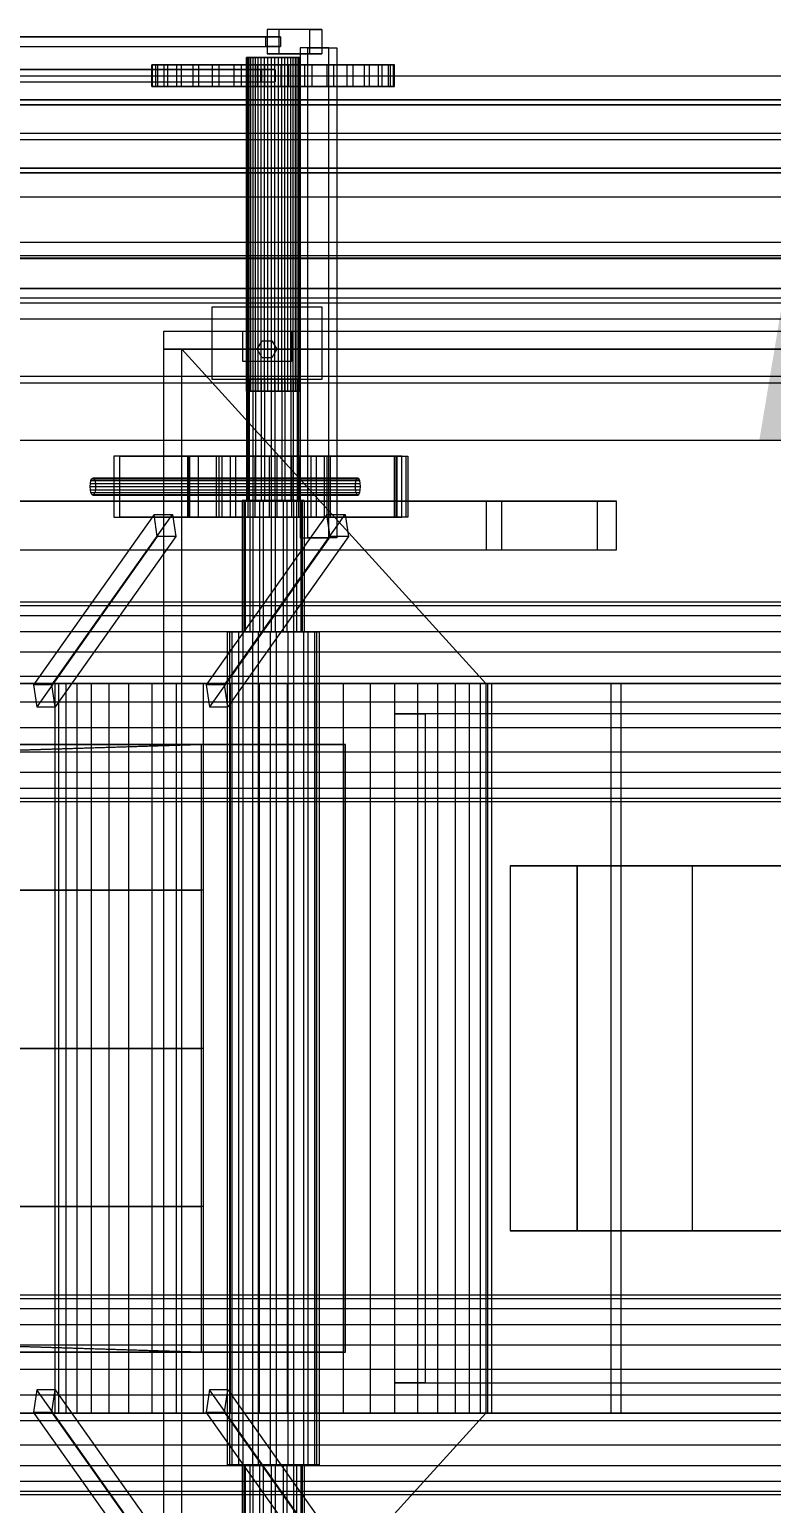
# Model space of a CAD drawing. Header units: millimetres. Extents: x -191664 to 191490, y -197311 to 10263.
# Drawn here: x 10744 to 11355, y -18374 to -17162 of the extents above; entities that cross this region are included whole.
import ezdxf

# ---------------------------------------------------------------- set-up
doc = ezdxf.new("R2010")
doc.units = ezdxf.units.MM
for name, color, linetype, lineweight in [('COTAS_INSTALACION_P', 30, 'Continuous', 0), ('COTAS_O', 1, 'Continuous', 0), ('superior_adapter-mix', 7, 'Continuous', 0), ('superior_C01', 7, 'Continuous', 0), ('superior_C01-mix', 7, 'Continuous', 0), ('superior_mezcladora', 7, 'Continuous', 0)]:
    doc.layers.add(name, color=color, linetype=linetype, lineweight=lineweight)
doc.dimstyles.new('PLANTA_100', dxfattribs={"dimtxt": 250, "dimasz": 150, "dimexe": 150, "dimexo": 80, "dimgap": 100, "dimtad": 1, "dimtih": 1, "dimtoh": 1, "dimdec": 1, "dimdsep": 46, "dimcen": 0.09, "dimclrd": 1, "dimclre": 1, "dimclrt": 1, "dimadec": 0, "dimazin": 0, "dimtfac": 1, "dimtdec": 4, "dimtofl": 0, "dimtmove": 0, "dimatfit": 3, "dimfxl": 1, "dimtolj": 1, "dimtzin": 0, "dimarcsym": 0})

# ---------------------------------------------------------------- blocks, each defined once
blk = doc.blocks.new('*D5')
at = {"layer": 'COTAS_INSTALACION_P', "color": 1, "lineweight": -2, "transparency": 16777216}
for p, q in [((-1000, -18080), (-1000, -25850)), ((60117.1, -18080), (60117.1, -25850)), ((-850, -25700), (59967.1, -25700))]:
    blk.add_line(p, q, dxfattribs=at)
at = {"layer": 'COTAS_INSTALACION_P', "color": 1, "transparency": 16777216}
for points in [[(-850, -25675), (-850, -25725), (-1000, -25700)], [(59967.1, -25675), (59967.1, -25725), (60117.1, -25700)]]:
    blk.add_solid(points, dxfattribs=at)
at = {"layer": 'Defpoints', "color": 0, "transparency": 16777216}
for p in [(-1000, -18000), (60117.1, -18000), (60117.1, -25700)]:
    blk.add_point(p, dxfattribs=at)
blk = doc.blocks.new('*D34')
at = {"layer": 'COTAS_O', "color": 1, "lineweight": -2, "transparency": 16777216}
for p, q in [((10649.5, -17350), (11519.5, -17350)), ((11369.5, -18500), (11369.5, -17500)), ((10649.5, -18650), (11519.5, -18650))]:
    blk.add_line(p, q, dxfattribs=at)
at = {"layer": 'COTAS_O', "color": 1, "transparency": 16777216}
for points in [[(11344.5, -17500), (11394.5, -17500), (11369.5, -17350)], [(11344.5, -18500), (11394.5, -18500), (11369.5, -18650)]]:
    blk.add_solid(points, dxfattribs=at)
at = {"layer": 'Defpoints', "color": 0, "transparency": 16777216}
for p in [(10569.5, -17350), (11369.5, -17350), (10569.5, -18650)]:
    blk.add_point(p, dxfattribs=at)

msp = doc.modelspace()

# ---------------------------------------------------------------- linework, layer by layer
at = {"layer": 'superior_adapter-mix', "color": 253, "true_color": 0x98adb8}
for p, q in [((11494.53, -17850), (11194.53, -17850)), ((11194.53, -17850), (11194.53, -18150)), ((11194.53, -18150), (11494.53, -18150))]:
    msp.add_line(p, q, dxfattribs=at)
at = {"layer": 'superior_C01', "color": 139, "true_color": 0x354b57}
for p, q in [((10949.43, -17162), (10939.63, -17162)), ((10939.63, -17162), (10939.63, -17182)), ((10974.81, -17162), (10939.63, -17162)), ((10949.43, -17182), (10949.43, -17162)), ((10984.61, -17162), (10949.43, -17162)), ((10974.81, -17182), (10974.81, -17162)), ((10974.81, -17162), (10984.61, -17162)), ((10984.61, -17162), (10984.61, -17182)), ((10990.43, -17177), (10966.74, -17177)), ((10966.74, -17177), (10966.74, -17580)), ((10973.15, -17177), (10966.74, -17177)), ((10973.15, -17580), (10973.15, -17177)), ((10973.15, -17177), (10996.83, -17177)), ((10990.43, -17580), (10990.43, -17177)), ((10990.43, -17177), (10996.83, -17177)), ((10996.83, -17177), (10996.83, -17580)), ((10939.63, -17182), (10949.43, -17182)), ((10974.81, -17182), (10939.63, -17182)), ((10949.43, -17182), (10984.61, -17182)), ((10984.61, -17182), (10974.81, -17182)), ((11044.52, -17513), (10873.99, -17513)), ((10873.99, -17513), (10873.99, -17563)), ((10875.92, -17513), (10873.99, -17513)), ((10875.92, -17563), (10875.92, -17513)), ((10875.92, -17513), (11046.44, -17513)), ((11044.52, -17563), (11044.52, -17513)), ((11044.52, -17513), (11046.44, -17513)), ((11046.44, -17513), (11046.44, -17563)), ((11119.86, -17550), (10613.02, -17550)), ((10625.83, -17550), (11132.66, -17550)), ((11211.11, -17550), (10704.27, -17550)), ((10720.28, -17550), (11227.11, -17550)), ((11119.86, -17550), (11119.86, -17590)), ((11132.66, -17550), (11119.86, -17550)), ((11132.66, -17590), (11132.66, -17550)), ((11211.11, -17550), (11211.11, -17590)), ((11227.11, -17550), (11211.11, -17550)), ((11227.11, -17590), (11227.11, -17550)), ((10846.66, -17560.89), (10747.41, -17700.89)), ((10762.56, -17700.89), (10861.82, -17560.89)), ((10849.29, -17579.11), (10846.66, -17560.89)), ((10846.66, -17560.89), (10861.82, -17560.89)), ((10861.82, -17560.89), (10864.45, -17579.11)), ((10873.99, -17563), (11044.52, -17563)), ((10873.99, -17563), (10875.92, -17563)), ((11046.44, -17563), (10875.92, -17563)), ((10988.76, -17560.89), (10889.51, -17700.89)), ((10904.67, -17700.89), (11003.92, -17560.89)), ((10991.4, -17579.11), (10988.76, -17560.89)), ((10988.76, -17560.89), (11003.92, -17560.89)), ((11003.92, -17560.89), (11006.56, -17579.11)), ((11046.44, -17563), (11044.52, -17563)), ((10849.29, -17579.11), (10750.04, -17719.11)), ((10864.45, -17579.11), (10765.2, -17719.11)), ((10864.45, -17579.11), (10849.29, -17579.11)), ((10991.4, -17579.11), (10892.14, -17719.11)), ((11006.56, -17579.11), (10907.3, -17719.11)), ((11006.56, -17579.11), (10991.4, -17579.11)), ((10613.02, -17590), (11119.86, -17590)), ((10625.83, -17590), (11132.66, -17590)), ((10704.27, -17590), (11211.11, -17590)), ((10720.28, -17590), (11227.11, -17590)), ((10966.74, -17580), (10990.43, -17580)), ((10966.74, -17580), (10973.15, -17580)), ((10996.83, -17580), (10973.15, -17580)), ((10996.83, -17580), (10990.43, -17580)), ((11119.86, -17590), (11132.66, -17590)), ((11211.11, -17590), (11227.11, -17590)), ((10762.56, -17700.89), (10747.41, -17700.89)), ((10747.41, -17700.89), (10750.04, -17719.11)), ((10765.2, -17719.11), (10762.56, -17700.89)), ((10904.67, -17700.89), (10889.51, -17700.89)), ((10889.51, -17700.89), (10892.14, -17719.11)), ((10907.3, -17719.11), (10904.67, -17700.89)), ((10750.04, -17719.11), (10765.2, -17719.11)), ((10892.14, -17719.11), (10907.3, -17719.11)), ((10750.04, -18280.89), (10747.41, -18299.11)), ((10765.2, -18280.89), (10750.04, -18280.89)), ((10849.29, -18420.89), (10750.04, -18280.89)), ((10762.56, -18299.11), (10765.2, -18280.89)), ((10765.2, -18280.89), (10864.45, -18420.89)), ((10892.14, -18280.89), (10889.51, -18299.11)), ((10907.3, -18280.89), (10892.14, -18280.89)), ((10991.4, -18420.89), (10892.14, -18280.89)), ((10904.67, -18299.11), (10907.3, -18280.89)), ((10907.3, -18280.89), (11006.56, -18420.89)), ((10747.41, -18299.11), (10762.56, -18299.11)), ((10846.66, -18439.11), (10747.41, -18299.11)), ((10861.82, -18439.11), (10762.56, -18299.11)), ((10889.51, -18299.11), (10904.67, -18299.11)), ((10988.76, -18439.11), (10889.51, -18299.11)), ((11003.92, -18439.11), (10904.67, -18299.11))]:
    msp.add_line(p, q, dxfattribs=at)
at = {"layer": 'superior_C01', "color": 33, "true_color": 0xb6a256}
for p, q in [((9937.4, -17168), (10938.51, -17168)), ((9937.4, -17176), (10938.51, -17176)), ((10950.55, -17168), (9949.44, -17168)), ((9949.44, -17176), (10950.55, -17176)), ((10938.51, -17176), (10938.51, -17168)), ((10938.51, -17168), (10950.55, -17168)), ((10950.55, -17176), (10938.51, -17176)), ((10950.55, -17168), (10950.55, -17176))]:
    msp.add_line(p, q, dxfattribs=at)
at = {"layer": 'superior_C01', "color": 9, "true_color": 0xbac6cb}
for p, q in [((10847.97, -17191), (10844.75, -17191)), ((10844.75, -17191), (10845.37, -17191)), ((10844.75, -17209), (10844.75, -17191)), ((10845.37, -17191), (10849.79, -17191)), ((10845.37, -17209), (10845.37, -17191)), ((10854.9, -17191), (10847.97, -17191)), ((10847.97, -17209), (10847.97, -17191)), ((10849.79, -17191), (10857.86, -17191)), ((10849.79, -17209), (10849.79, -17191)), ((10865.27, -17191), (10854.9, -17191)), ((10854.9, -17209), (10854.9, -17191)), ((10857.86, -17191), (10869.26, -17191)), ((10857.86, -17209), (10857.86, -17191)), ((10878.69, -17191), (10865.27, -17191)), ((10865.27, -17209), (10865.27, -17191)), ((10869.26, -17191), (10883.55, -17191)), ((10869.26, -17209), (10869.26, -17191)), ((10894.64, -17191), (10878.69, -17191)), ((10878.69, -17209), (10878.69, -17191)), ((10883.55, -17191), (10900.18, -17191)), ((10883.55, -17209), (10883.55, -17191)), ((10912.51, -17191), (10894.64, -17191)), ((10894.64, -17209), (10894.64, -17191)), ((10900.18, -17191), (10918.52, -17191)), ((10900.18, -17209), (10900.18, -17191)), ((10931.61, -17191), (10912.51, -17191)), ((10912.51, -17209), (10912.51, -17191)), ((10918.52, -17191), (10937.85, -17191)), ((10918.52, -17209), (10918.52, -17191)), ((10922.96, -17185), (10922.57, -17185)), ((10922.57, -17185), (10923.69, -17185)), ((10922.57, -17459.5), (10922.57, -17185)), ((10924.81, -17185), (10922.96, -17185)), ((10922.96, -17459.5), (10922.96, -17185)), ((10923.69, -17185), (10926.22, -17185)), ((10923.69, -17459.5), (10923.69, -17185)), ((10928.01, -17185), (10924.81, -17185)), ((10924.81, -17459.5), (10924.81, -17185)), ((10926.22, -17185), (10930, -17185)), ((10926.22, -17459.5), (10926.22, -17185)), ((10932.33, -17185), (10928.01, -17185)), ((10928.01, -17459.5), (10928.01, -17185)), ((10930, -17185), (10934.77, -17185)), ((10930, -17459.5), (10930, -17185)), ((10951.2, -17191), (10931.61, -17191)), ((10931.61, -17209), (10931.61, -17191)), ((10937.48, -17185), (10932.33, -17185)), ((10932.33, -17459.5), (10932.33, -17185)), ((10934.77, -17185), (10940.21, -17185)), ((10934.77, -17459.5), (10934.77, -17185)), ((10943.12, -17185), (10937.48, -17185)), ((10937.48, -17459.5), (10937.48, -17185)), ((10937.85, -17191), (10957.45, -17191)), ((10937.85, -17209), (10937.85, -17191)), ((10940.21, -17185), (10945.94, -17185)), ((10940.21, -17459.5), (10940.21, -17185)), ((10948.85, -17185), (10943.12, -17185)), ((10943.12, -17459.5), (10943.12, -17185)), ((10945.94, -17185), (10951.57, -17185)), ((10945.94, -17459.5), (10945.94, -17185)), ((10954.29, -17185), (10948.85, -17185)), ((10948.85, -17459.5), (10948.85, -17185)), ((10970.54, -17191), (10951.2, -17191)), ((10951.2, -17209), (10951.2, -17191)), ((10951.57, -17185), (10956.73, -17185)), ((10951.57, -17459.5), (10951.57, -17185)), ((10959.06, -17185), (10954.29, -17185)), ((10954.29, -17459.5), (10954.29, -17185)), ((10956.73, -17185), (10961.05, -17185)), ((10956.73, -17459.5), (10956.73, -17185)), ((10957.45, -17191), (10976.55, -17191)), ((10957.45, -17209), (10957.45, -17191)), ((10962.84, -17185), (10959.06, -17185)), ((10959.06, -17459.5), (10959.06, -17185)), ((10961.05, -17185), (10964.25, -17185)), ((10961.05, -17459.5), (10961.05, -17185)), ((10965.37, -17185), (10962.84, -17185)), ((10962.84, -17459.5), (10962.84, -17185)), ((10964.25, -17185), (10966.1, -17185)), ((10964.25, -17459.5), (10964.25, -17185)), ((10966.48, -17185), (10965.37, -17185)), ((10965.37, -17185), (10965.37, -17459.5)), ((10966.1, -17185), (10966.48, -17185)), ((10966.1, -17459.5), (10966.1, -17185)), ((10966.48, -17459.5), (10966.48, -17185)), ((10988.88, -17191), (10970.54, -17191)), ((10970.54, -17209), (10970.54, -17191)), ((10976.55, -17191), (10994.41, -17191)), ((10976.55, -17209), (10976.55, -17191)), ((11005.51, -17191), (10988.88, -17191)), ((10988.88, -17209), (10988.88, -17191)), ((10994.41, -17191), (11010.36, -17191)), ((10994.41, -17209), (10994.41, -17191)), ((11019.8, -17191), (11005.51, -17191)), ((11005.51, -17209), (11005.51, -17191)), ((11010.36, -17191), (11023.78, -17191)), ((11010.36, -17209), (11010.36, -17191)), ((11031.2, -17191), (11019.8, -17191)), ((11019.8, -17209), (11019.8, -17191)), ((11023.78, -17191), (11034.16, -17191)), ((11023.78, -17209), (11023.78, -17191)), ((11039.26, -17191), (11031.2, -17191)), ((11031.2, -17209), (11031.2, -17191)), ((11034.16, -17191), (11041.09, -17191)), ((11034.16, -17209), (11034.16, -17191)), ((11043.69, -17191), (11039.26, -17191)), ((11039.26, -17191), (11039.26, -17209)), ((11041.09, -17191), (11044.31, -17191)), ((11041.09, -17209), (11041.09, -17191)), ((11044.31, -17191), (11043.69, -17191)), ((11043.69, -17209), (11043.69, -17191)), ((11044.31, -17209), (11044.31, -17191)), ((9937.3, -17195), (10934.53, -17195)), ((10935.11, -17195), (9937.88, -17195)), ((9944.42, -17195), (10946.22, -17195)), ((10946.33, -17195), (9944.52, -17195)), ((10934.53, -17205), (10934.53, -17195)), ((10934.53, -17195), (10935.11, -17195)), ((10935.11, -17195), (10935.11, -17205)), ((10946.22, -17205), (10946.22, -17195)), ((10946.22, -17195), (10946.33, -17195)), ((10946.33, -17195), (10946.33, -17205)), ((9937.3, -17205), (10934.53, -17205)), ((9937.88, -17205), (10935.11, -17205)), ((9944.42, -17205), (10946.22, -17205)), ((9944.52, -17205), (10946.33, -17205)), ((10845.37, -17209), (10844.75, -17209)), ((10844.75, -17209), (10847.97, -17209)), ((10849.79, -17209), (10845.37, -17209)), ((10847.97, -17209), (10854.9, -17209)), ((10857.86, -17209), (10849.79, -17209)), ((10854.9, -17209), (10865.27, -17209)), ((10869.26, -17209), (10857.86, -17209)), ((10865.27, -17209), (10878.69, -17209)), ((10883.55, -17209), (10869.26, -17209)), ((10878.69, -17209), (10894.64, -17209)), ((10900.18, -17209), (10883.55, -17209)), ((10894.64, -17209), (10912.51, -17209)), ((10918.52, -17209), (10900.18, -17209)), ((10912.51, -17209), (10931.61, -17209)), ((10937.85, -17209), (10918.52, -17209)), ((10931.61, -17209), (10951.2, -17209)), ((10935.11, -17205), (10934.53, -17205)), ((10957.45, -17209), (10937.85, -17209)), ((10946.33, -17205), (10946.22, -17205)), ((10951.2, -17209), (10970.54, -17209)), ((10976.55, -17209), (10957.45, -17209)), ((10970.54, -17209), (10988.88, -17209)), ((10994.41, -17209), (10976.55, -17209)), ((10988.88, -17209), (11005.51, -17209)), ((11010.36, -17209), (10994.41, -17209)), ((11005.51, -17209), (11019.8, -17209)), ((11023.78, -17209), (11010.36, -17209)), ((11019.8, -17209), (11031.2, -17209)), ((11034.16, -17209), (11023.78, -17209)), ((11031.2, -17209), (11039.26, -17209)), ((11041.09, -17209), (11034.16, -17209)), ((11039.26, -17209), (11043.69, -17209)), ((11044.31, -17209), (11041.09, -17209)), ((11043.69, -17209), (11044.31, -17209)), ((10923.69, -17459.5), (10922.57, -17459.5)), ((10922.57, -17459.5), (10922.96, -17459.5)), ((10922.96, -17459.5), (10924.81, -17459.5)), ((10926.22, -17459.5), (10923.69, -17459.5)), ((10924.81, -17459.5), (10928.01, -17459.5)), ((10930, -17459.5), (10926.22, -17459.5)), ((10928.01, -17459.5), (10932.33, -17459.5)), ((10934.77, -17459.5), (10930, -17459.5)), ((10932.33, -17459.5), (10937.48, -17459.5)), ((10940.21, -17459.5), (10934.77, -17459.5)), ((10937.48, -17459.5), (10943.12, -17459.5)), ((10945.94, -17459.5), (10940.21, -17459.5)), ((10943.12, -17459.5), (10948.85, -17459.5)), ((10951.57, -17459.5), (10945.94, -17459.5)), ((10948.85, -17459.5), (10954.29, -17459.5)), ((10956.73, -17459.5), (10951.57, -17459.5)), ((10954.29, -17459.5), (10959.06, -17459.5)), ((10961.05, -17459.5), (10956.73, -17459.5)), ((10959.06, -17459.5), (10962.84, -17459.5)), ((10964.25, -17459.5), (10961.05, -17459.5)), ((10962.84, -17459.5), (10965.37, -17459.5)), ((10966.1, -17459.5), (10964.25, -17459.5)), ((10965.37, -17459.5), (10966.48, -17459.5)), ((10966.48, -17459.5), (10966.1, -17459.5))]:
    msp.add_line(p, q, dxfattribs=at)
at = {"layer": 'superior_C01', "color": 9, "true_color": 0xb8c2c5}
for p, q in [((10923.69, -17449.5), (10922.58, -17449.5)), ((10922.58, -17449.5), (10924.81, -17449.5)), ((10922.58, -17449.5), (10922.58, -17549.5)), ((10927.97, -17449.5), (10923.69, -17449.5)), ((10923.69, -17449.5), (10923.69, -17549.5)), ((10924.81, -17449.5), (10930.05, -17449.5)), ((10924.81, -17449.5), (10924.81, -17549.5)), ((10934.77, -17449.5), (10927.97, -17449.5)), ((10927.97, -17449.5), (10927.97, -17549.5)), ((10930.05, -17449.5), (10937.48, -17449.5)), ((10930.05, -17449.5), (10930.05, -17549.5)), ((10943.06, -17449.5), (10934.77, -17449.5)), ((10934.77, -17449.5), (10934.77, -17549.5)), ((10937.48, -17449.5), (10946, -17449.5)), ((10937.48, -17449.5), (10937.48, -17549.5)), ((10951.57, -17449.5), (10943.06, -17449.5)), ((10943.06, -17449.5), (10943.06, -17549.5)), ((10946, -17449.5), (10954.29, -17449.5)), ((10946, -17449.5), (10946, -17549.5)), ((10959.01, -17449.5), (10951.57, -17449.5)), ((10951.57, -17449.5), (10951.57, -17549.5)), ((10954.29, -17449.5), (10961.09, -17449.5)), ((10954.29, -17449.5), (10954.29, -17549.5)), ((10964.25, -17449.5), (10959.01, -17449.5)), ((10959.01, -17449.5), (10959.01, -17549.5)), ((10961.09, -17449.5), (10965.37, -17449.5)), ((10961.09, -17449.5), (10961.09, -17549.5)), ((10966.48, -17449.5), (10964.25, -17449.5)), ((10964.25, -17449.5), (10964.25, -17549.5)), ((10965.37, -17449.5), (10966.48, -17449.5)), ((10965.37, -17549.5), (10965.37, -17449.5)), ((10966.48, -17449.5), (10966.48, -17549.5)), ((10795.43, -17531.53), (10796.28, -17531)), ((10796.28, -17531), (10797.14, -17531.53)), ((11014.18, -17531), (10796.28, -17531)), ((11014.18, -17531), (11013.32, -17531.53)), ((11015.03, -17531.53), (11014.18, -17531)), ((10794.04, -17538), (10794.21, -17535.32)), ((10794.21, -17540.68), (10794.04, -17538)), ((10794.04, -17538), (11011.94, -17538)), ((10794.21, -17535.32), (10794.7, -17533.05)), ((10794.21, -17535.32), (11012.11, -17535.32)), ((10794.7, -17542.95), (10794.21, -17540.68)), ((10794.21, -17540.68), (11012.11, -17540.68)), ((10794.7, -17533.05), (10795.43, -17531.53)), ((10794.7, -17533.05), (11012.59, -17533.05)), ((10795.43, -17544.47), (10794.7, -17542.95)), ((10794.7, -17542.95), (11012.59, -17542.95)), ((10795.43, -17531.53), (11013.32, -17531.53)), ((10797.14, -17531.53), (10797.87, -17533.05)), ((10797.14, -17531.53), (11015.03, -17531.53)), ((10797.87, -17542.95), (10797.14, -17544.47)), ((10797.87, -17533.05), (10798.36, -17535.32)), ((10797.87, -17533.05), (11015.76, -17533.05)), ((10798.36, -17540.68), (10797.87, -17542.95)), ((10797.87, -17542.95), (11015.76, -17542.95)), ((10798.36, -17535.32), (10798.53, -17538)), ((10798.36, -17535.32), (11016.25, -17535.32)), ((10798.53, -17538), (10798.36, -17540.68)), ((10798.36, -17540.68), (11016.25, -17540.68)), ((10798.53, -17538), (11016.42, -17538)), ((11012.11, -17535.32), (11011.94, -17538)), ((11011.94, -17538), (11012.11, -17540.68)), ((11012.59, -17533.05), (11012.11, -17535.32)), ((11012.11, -17540.68), (11012.59, -17542.95)), ((11013.32, -17531.53), (11012.59, -17533.05)), ((11012.59, -17542.95), (11013.32, -17544.47)), ((11015.76, -17533.05), (11015.03, -17531.53)), ((11015.03, -17544.47), (11015.76, -17542.95)), ((11016.25, -17535.32), (11015.76, -17533.05)), ((11015.76, -17542.95), (11016.25, -17540.68)), ((11016.42, -17538), (11016.25, -17535.32)), ((11016.25, -17540.68), (11016.42, -17538)), ((10796.28, -17545), (10795.43, -17544.47)), ((10795.43, -17544.47), (11013.32, -17544.47)), ((10797.14, -17544.47), (10796.28, -17545)), ((10796.28, -17545), (11014.18, -17545)), ((10797.14, -17544.47), (11015.03, -17544.47)), ((10920.37, -17549.5), (10919.09, -17549.5)), ((10919.09, -17549.5), (10921.67, -17549.5)), ((10919.09, -17549.5), (10919.09, -17657.5)), ((10925.33, -17549.5), (10920.37, -17549.5)), ((10920.37, -17549.5), (10920.37, -17657.5)), ((10921.67, -17549.5), (10927.74, -17549.5)), ((10921.67, -17549.5), (10921.67, -17657.5)), ((10924.81, -17549.5), (10922.58, -17549.5)), ((10922.58, -17549.5), (10923.69, -17549.5)), ((10923.69, -17549.5), (10927.97, -17549.5)), ((10930.05, -17549.5), (10924.81, -17549.5)), ((10933.22, -17549.5), (10925.33, -17549.5)), ((10925.33, -17549.5), (10925.33, -17657.5)), ((10927.74, -17549.5), (10936.36, -17549.5)), ((10927.74, -17549.5), (10927.74, -17657.5)), ((10927.97, -17549.5), (10934.77, -17549.5)), ((10937.48, -17549.5), (10930.05, -17549.5)), ((10942.83, -17549.5), (10933.22, -17549.5)), ((10933.22, -17549.5), (10933.22, -17657.5)), ((10934.77, -17549.5), (10943.06, -17549.5)), ((10936.36, -17549.5), (10946.23, -17549.5)), ((10936.36, -17549.5), (10936.36, -17657.5)), ((10946, -17549.5), (10937.48, -17549.5)), ((10952.69, -17549.5), (10942.83, -17549.5)), ((10942.83, -17549.5), (10942.83, -17657.5)), ((10943.06, -17549.5), (10951.57, -17549.5)), ((10954.29, -17549.5), (10946, -17549.5)), ((10946.23, -17549.5), (10955.84, -17549.5)), ((10946.23, -17549.5), (10946.23, -17657.5)), ((10951.57, -17549.5), (10959.01, -17549.5)), ((10961.32, -17549.5), (10952.69, -17549.5)), ((10952.69, -17549.5), (10952.69, -17657.5)), ((10961.09, -17549.5), (10954.29, -17549.5)), ((10955.84, -17549.5), (10963.72, -17549.5)), ((10955.84, -17549.5), (10955.84, -17657.5)), ((10959.01, -17549.5), (10964.25, -17549.5)), ((10965.37, -17549.5), (10961.09, -17549.5)), ((10967.38, -17549.5), (10961.32, -17549.5)), ((10961.32, -17549.5), (10961.32, -17657.5)), ((10963.72, -17549.5), (10968.69, -17549.5)), ((10963.72, -17549.5), (10963.72, -17657.5)), ((10964.25, -17549.5), (10966.48, -17549.5)), ((10966.48, -17549.5), (10965.37, -17549.5)), ((10969.97, -17549.5), (10967.38, -17549.5)), ((10967.38, -17549.5), (10967.38, -17657.5)), ((10968.69, -17549.5), (10969.97, -17549.5)), ((10968.69, -17657.5), (10968.69, -17549.5)), ((10969.97, -17549.5), (10969.97, -17657.5)), ((11013.32, -17544.47), (11014.18, -17545)), ((11014.18, -17545), (11015.03, -17544.47)), ((10908.53, -17657.5), (10906.61, -17657.5)), ((10906.61, -17657.5), (10910.47, -17657.5)), ((10906.61, -17657.5), (10906.61, -18342.5)), ((10915.93, -17657.5), (10908.53, -17657.5)), ((10908.53, -17657.5), (10908.53, -18342.5)), ((10910.47, -17657.5), (10919.51, -17657.5)), ((10910.47, -17657.5), (10910.47, -18342.5)), ((10927.68, -17657.5), (10915.93, -17657.5)), ((10915.93, -17657.5), (10915.93, -18342.5)), ((10921.67, -17657.5), (10919.09, -17657.5)), ((10919.09, -17657.5), (10920.37, -17657.5)), ((10919.51, -17657.5), (10932.36, -17657.5)), ((10919.51, -17657.5), (10919.51, -18342.5)), ((10920.37, -17657.5), (10925.33, -17657.5)), ((10927.74, -17657.5), (10921.67, -17657.5)), ((10925.33, -17657.5), (10933.22, -17657.5)), ((10941.99, -17657.5), (10927.68, -17657.5)), ((10927.68, -17657.5), (10927.68, -18342.5)), ((10936.36, -17657.5), (10927.74, -17657.5)), ((10932.36, -17657.5), (10947.06, -17657.5)), ((10932.36, -17657.5), (10932.36, -18342.5)), ((10933.22, -17657.5), (10942.83, -17657.5)), ((10946.23, -17657.5), (10936.36, -17657.5)), ((10956.7, -17657.5), (10941.99, -17657.5)), ((10941.99, -17657.5), (10941.99, -18342.5)), ((10942.83, -17657.5), (10952.69, -17657.5)), ((10955.84, -17657.5), (10946.23, -17657.5)), ((10947.06, -17657.5), (10961.38, -17657.5)), ((10947.06, -17657.5), (10947.06, -18342.5)), ((10952.69, -17657.5), (10961.32, -17657.5)), ((10963.72, -17657.5), (10955.84, -17657.5)), ((10969.55, -17657.5), (10956.7, -17657.5)), ((10956.7, -17657.5), (10956.7, -18342.5)), ((10961.32, -17657.5), (10967.38, -17657.5)), ((10961.38, -17657.5), (10973.13, -17657.5)), ((10961.38, -17657.5), (10961.38, -18342.5)), ((10968.69, -17657.5), (10963.72, -17657.5)), ((10967.38, -17657.5), (10969.97, -17657.5)), ((10969.97, -17657.5), (10968.69, -17657.5)), ((10978.59, -17657.5), (10969.55, -17657.5)), ((10969.55, -17657.5), (10969.55, -18342.5)), ((10973.13, -17657.5), (10980.53, -17657.5)), ((10973.13, -17657.5), (10973.13, -18342.5)), ((10982.44, -17657.5), (10978.59, -17657.5)), ((10978.59, -17657.5), (10978.59, -18342.5)), ((10980.53, -17657.5), (10982.44, -17657.5)), ((10980.53, -18342.5), (10980.53, -17657.5)), ((10982.44, -17657.5), (10982.44, -18342.5)), ((10910.47, -18342.5), (10906.61, -18342.5)), ((10906.61, -18342.5), (10908.53, -18342.5)), ((10908.53, -18342.5), (10915.93, -18342.5)), ((10919.51, -18342.5), (10910.47, -18342.5)), ((10915.93, -18342.5), (10927.68, -18342.5)), ((10920.37, -18342.5), (10919.09, -18342.5)), ((10919.09, -18342.5), (10921.67, -18342.5)), ((10919.09, -18342.5), (10919.09, -18450.5)), ((10932.36, -18342.5), (10919.51, -18342.5)), ((10925.33, -18342.5), (10920.37, -18342.5)), ((10920.37, -18342.5), (10920.37, -18450.5)), ((10921.67, -18342.5), (10927.74, -18342.5)), ((10921.67, -18342.5), (10921.67, -18450.5)), ((10933.22, -18342.5), (10925.33, -18342.5)), ((10925.33, -18342.5), (10925.33, -18450.5)), ((10927.68, -18342.5), (10941.99, -18342.5)), ((10927.74, -18342.5), (10936.36, -18342.5)), ((10927.74, -18342.5), (10927.74, -18450.5)), ((10947.06, -18342.5), (10932.36, -18342.5)), ((10942.83, -18342.5), (10933.22, -18342.5)), ((10933.22, -18342.5), (10933.22, -18450.5)), ((10936.36, -18342.5), (10946.23, -18342.5)), ((10936.36, -18342.5), (10936.36, -18450.5)), ((10941.99, -18342.5), (10956.7, -18342.5)), ((10952.69, -18342.5), (10942.83, -18342.5)), ((10942.83, -18342.5), (10942.83, -18450.5)), ((10946.23, -18342.5), (10955.84, -18342.5)), ((10946.23, -18342.5), (10946.23, -18450.5)), ((10961.38, -18342.5), (10947.06, -18342.5)), ((10961.32, -18342.5), (10952.69, -18342.5)), ((10952.69, -18342.5), (10952.69, -18450.5)), ((10955.84, -18342.5), (10963.72, -18342.5)), ((10955.84, -18342.5), (10955.84, -18450.5)), ((10956.7, -18342.5), (10969.55, -18342.5)), ((10967.38, -18342.5), (10961.32, -18342.5)), ((10961.32, -18342.5), (10961.32, -18450.5)), ((10973.13, -18342.5), (10961.38, -18342.5)), ((10963.72, -18342.5), (10968.69, -18342.5)), ((10963.72, -18342.5), (10963.72, -18450.5)), ((10969.97, -18342.5), (10967.38, -18342.5)), ((10967.38, -18342.5), (10967.38, -18450.5)), ((10968.69, -18342.5), (10969.97, -18342.5)), ((10968.69, -18450.5), (10968.69, -18342.5)), ((10969.55, -18342.5), (10978.59, -18342.5)), ((10969.97, -18342.5), (10969.97, -18450.5)), ((10980.53, -18342.5), (10973.13, -18342.5)), ((10978.59, -18342.5), (10982.44, -18342.5)), ((10982.44, -18342.5), (10980.53, -18342.5))]:
    msp.add_line(p, q, dxfattribs=at)
at = {"layer": 'superior_C01', "color": 43, "true_color": 0xd6b34e}
for p, q in [((11050.47, -17513), (10813.63, -17513)), ((10813.63, -17513), (10813.63, -17563)), ((10818.43, -17513), (10813.63, -17513)), ((10818.43, -17563), (10818.43, -17513)), ((10818.43, -17513), (11055.27, -17513)), ((11050.47, -17563), (11050.47, -17513)), ((11050.47, -17513), (11055.27, -17513)), ((11055.27, -17513), (11055.27, -17563)), ((10813.63, -17563), (11050.47, -17563)), ((10813.63, -17563), (10818.43, -17563)), ((11055.27, -17563), (10818.43, -17563)), ((11055.27, -17563), (11050.47, -17563))]:
    msp.add_line(p, q, dxfattribs=at)
at = {"layer": 'superior_C01', "color": 145, "true_color": 0x3e8091}
for p, q in [((11045.8, -17513), (10875.28, -17513)), ((10875.28, -17513), (10875.28, -17563)), ((10883.28, -17513), (10875.28, -17513)), ((10883.28, -17563), (10883.28, -17513)), ((10883.28, -17513), (11053.8, -17513)), ((11045.8, -17563), (11045.8, -17513)), ((11045.8, -17513), (11053.8, -17513)), ((11053.8, -17513), (11053.8, -17563)), ((10875.28, -17563), (11045.8, -17563)), ((10875.28, -17563), (10883.28, -17563)), ((11053.8, -17563), (10883.28, -17563)), ((11053.8, -17563), (11045.8, -17563))]:
    msp.add_line(p, q, dxfattribs=at)
at = {"layer": 'superior_C01', "color": 147, "true_color": 0x24748b}
for p, q in [((10900, -17513), (10897.63, -17513)), ((10897.63, -17513), (10902.4, -17513)), ((10897.63, -17513), (10897.63, -17563)), ((10909.15, -17513), (10900, -17513)), ((10900, -17513), (10900, -17563)), ((10902.4, -17513), (10913.59, -17513)), ((10902.4, -17513), (10902.4, -17563)), ((10923.68, -17513), (10909.15, -17513)), ((10909.15, -17513), (10909.15, -17563)), ((10913.59, -17513), (10929.48, -17513)), ((10913.59, -17513), (10913.59, -17563)), ((10941.39, -17513), (10923.68, -17513)), ((10923.68, -17513), (10923.68, -17563)), ((10929.48, -17513), (10947.67, -17513)), ((10929.48, -17513), (10929.48, -17563)), ((10959.58, -17513), (10941.39, -17513)), ((10941.39, -17513), (10941.39, -17563)), ((10947.67, -17513), (10965.37, -17513)), ((10947.67, -17513), (10947.67, -17563)), ((10975.47, -17513), (10959.58, -17513)), ((10959.58, -17513), (10959.58, -17563)), ((10965.37, -17513), (10979.91, -17513)), ((10965.37, -17513), (10965.37, -17563)), ((10986.65, -17513), (10975.47, -17513)), ((10975.47, -17513), (10975.47, -17563)), ((10979.91, -17513), (10989.05, -17513)), ((10979.91, -17513), (10979.91, -17563)), ((10991.42, -17513), (10986.65, -17513)), ((10986.65, -17513), (10986.65, -17563)), ((10989.05, -17513), (10991.42, -17513)), ((10989.05, -17563), (10989.05, -17513)), ((10991.42, -17513), (10991.42, -17563)), ((10902.4, -17563), (10897.63, -17563)), ((10897.63, -17563), (10900, -17563)), ((10900, -17563), (10909.15, -17563)), ((10913.59, -17563), (10902.4, -17563)), ((10909.15, -17563), (10923.68, -17563)), ((10929.48, -17563), (10913.59, -17563)), ((10923.68, -17563), (10941.39, -17563)), ((10947.67, -17563), (10929.48, -17563)), ((10941.39, -17563), (10959.58, -17563)), ((10965.37, -17563), (10947.67, -17563)), ((10959.58, -17563), (10975.47, -17563)), ((10979.91, -17563), (10965.37, -17563)), ((10975.47, -17563), (10986.65, -17563)), ((10989.05, -17563), (10979.91, -17563)), ((10986.65, -17563), (10991.42, -17563)), ((10991.42, -17563), (10989.05, -17563))]:
    msp.add_line(p, q, dxfattribs=at)
at = {"layer": 'superior_C01', "color": 9, "true_color": 0xb5c3c9}
for p, q in [((11222.62, -17700), (10692.1, -17700)), ((10700.1, -17700), (11230.62, -17700)), ((11222.62, -18300), (11222.62, -17700)), ((11222.62, -17700), (11230.62, -17700)), ((11230.62, -17700), (11230.62, -18300)), ((10692.1, -18300), (11222.62, -18300)), ((11230.62, -18300), (10700.1, -18300)), ((11230.62, -18300), (11222.62, -18300))]:
    msp.add_line(p, q, dxfattribs=at)
at = {"layer": 'superior_C01', "color": 8, "true_color": 0x697a83}
for p, q in [((10774, -17700), (10764.9, -17700)), ((10764.9, -17700), (10768.03, -17700)), ((10764.9, -17700), (10764.9, -18300)), ((10768.03, -17700), (10783.2, -17700)), ((10768.03, -17700), (10768.03, -18300)), ((10794.73, -17700), (10774, -17700)), ((10774, -17700), (10774, -18300)), ((10783.2, -17700), (10809.36, -17700)), ((10783.2, -17700), (10783.2, -18300)), ((10825.67, -17700), (10794.73, -17700)), ((10794.73, -17700), (10794.73, -18300)), ((10809.36, -17700), (10844.73, -17700)), ((10809.36, -17700), (10809.36, -18300)), ((10864.7, -17700), (10825.67, -17700)), ((10825.67, -17700), (10825.67, -18300)), ((10844.73, -17700), (10886.9, -17700)), ((10844.73, -17700), (10844.73, -18300)), ((10909.18, -17700), (10864.7, -17700)), ((10864.7, -17700), (10864.7, -18300)), ((10886.9, -17700), (10933, -17700)), ((10886.9, -17700), (10886.9, -18300)), ((10956.06, -17700), (10909.18, -17700)), ((10909.18, -17700), (10909.18, -18300)), ((10933, -17700), (10979.88, -17700)), ((10933, -17700), (10933, -18300)), ((11002.16, -17700), (10956.06, -17700)), ((10956.06, -17700), (10956.06, -18300)), ((10979.88, -17700), (11024.36, -17700)), ((10979.88, -17700), (10979.88, -18300)), ((11044.33, -17700), (11002.16, -17700)), ((11002.16, -17700), (11002.16, -18300)), ((11024.36, -17700), (11063.39, -17700)), ((11024.36, -17700), (11024.36, -18300)), ((11079.7, -17700), (11044.33, -17700)), ((11044.33, -17700), (11044.33, -18300)), ((11063.39, -17700), (11094.33, -17700)), ((11063.39, -17700), (11063.39, -18300)), ((11105.86, -17700), (11079.7, -17700)), ((11079.7, -17700), (11079.7, -18300)), ((11094.33, -17700), (11115.05, -17700)), ((11094.33, -17700), (11094.33, -18300)), ((11121.02, -17700), (11105.86, -17700)), ((11105.86, -17700), (11105.86, -18300)), ((11115.05, -17700), (11124.16, -17700)), ((11115.05, -18300), (11115.05, -17700)), ((11124.16, -17700), (11121.02, -17700)), ((11121.02, -17700), (11121.02, -18300)), ((11124.16, -17700), (11124.16, -18300)), ((10768.03, -18300), (10764.9, -18300)), ((10764.9, -18300), (10774, -18300)), ((10783.2, -18300), (10768.03, -18300)), ((10774, -18300), (10794.73, -18300)), ((10809.36, -18300), (10783.2, -18300)), ((10794.73, -18300), (10825.67, -18300)), ((10844.73, -18300), (10809.36, -18300)), ((10825.67, -18300), (10864.7, -18300)), ((10886.9, -18300), (10844.73, -18300)), ((10864.7, -18300), (10909.18, -18300)), ((10933, -18300), (10886.9, -18300)), ((10909.18, -18300), (10956.06, -18300)), ((10979.88, -18300), (10933, -18300)), ((10956.06, -18300), (11002.16, -18300)), ((11024.36, -18300), (10979.88, -18300)), ((11002.16, -18300), (11044.33, -18300)), ((11063.39, -18300), (11024.36, -18300)), ((11044.33, -18300), (11079.7, -18300)), ((11094.33, -18300), (11063.39, -18300)), ((11079.7, -18300), (11105.86, -18300)), ((11115.05, -18300), (11094.33, -18300)), ((11105.86, -18300), (11121.02, -18300)), ((11124.16, -18300), (11115.05, -18300)), ((11121.02, -18300), (11124.16, -18300))]:
    msp.add_line(p, q, dxfattribs=at)
at = {"layer": 'superior_C01', "color": 251, "true_color": 0x586d65}
for p, q in [((2012.49, -17750), (11002.45, -17750)), ((11004.06, -17750), (2014.1, -17750)), ((11002.45, -17750), (11002.45, -18250)), ((11004.06, -17750), (11002.45, -17750)), ((11004.06, -18250), (11004.06, -17750)), ((11002.45, -18250), (2012.49, -18250)), ((2014.1, -18250), (11004.06, -18250)), ((11002.45, -18250), (11004.06, -18250))]:
    msp.add_line(p, q, dxfattribs=at)
at = {"layer": 'superior_C01', "color": 139, "true_color": 0x345e4e}
for p, q in [((10194.79, -17771.7), (10885.28, -17750)), ((10887.19, -17750), (10196.7, -17771.7)), ((10885.28, -17750), (10885.28, -17870)), ((10885.28, -17750), (10887.19, -17750)), ((10887.19, -17870), (10887.19, -17750)), ((10216.71, -17870), (10885.28, -17870)), ((10887.19, -17870), (10218.62, -17870)), ((10885.28, -17870), (10885.28, -18000)), ((10887.19, -17870), (10885.28, -17870)), ((10887.19, -18000), (10887.19, -17870)), ((10216.71, -18000), (10885.28, -18000)), ((10887.19, -18000), (10218.62, -18000)), ((10885.28, -18000), (10885.28, -18130)), ((10887.19, -18000), (10885.28, -18000)), ((10887.19, -18130), (10887.19, -18000)), ((10216.71, -18130), (10885.28, -18130)), ((10887.19, -18130), (10218.62, -18130)), ((10885.28, -18130), (10885.28, -18250)), ((10887.19, -18130), (10885.28, -18130)), ((10887.19, -18250), (10887.19, -18130)), ((10885.28, -18250), (10194.79, -18228.3)), ((10196.7, -18228.3), (10887.19, -18250)), ((10885.28, -18250), (10887.19, -18250))]:
    msp.add_line(p, q, dxfattribs=at)
at = {"layer": 'superior_C01-mix', "color": 253, "true_color": 0x98adb8}
for p, q in [((11289.53, -17850), (11139.53, -17850)), ((11139.53, -17850), (11194.53, -17850)), ((11139.53, -17850), (11139.53, -18150)), ((11194.53, -17850), (11494.53, -17850)), ((11194.53, -18150), (11194.53, -17850)), ((11289.53, -18150), (11289.53, -17850)), ((11289.53, -17850), (11494.53, -17850)), ((11139.53, -18150), (11289.53, -18150)), ((11194.53, -18150), (11139.53, -18150)), ((11494.53, -18150), (11194.53, -18150)), ((11289.53, -18150), (11494.53, -18150))]:
    msp.add_line(p, q, dxfattribs=at)
at = {"layer": 'superior_mezcladora', "color": 8, "true_color": 0x667b86}
for p, q in [((10569.53, -17200), (16769.53, -17200)), ((12624.78, -17220), (10558.12, -17220)), ((10559.64, -17220), (12626.31, -17220)), ((10559.64, -17224), (12626.31, -17224)), ((12646.08, -17220), (10579.42, -17220)), ((12646.08, -17224), (10579.42, -17224)), ((10580.94, -17220), (12647.61, -17220)), ((10569.53, -17247.2), (16769.53, -17247.2)), ((16769.53, -17252.8), (10569.53, -17252.8)), ((12626.31, -17276), (10559.64, -17276)), ((10579.42, -17276), (12646.08, -17276)), ((10558.12, -17280), (12624.78, -17280)), ((12626.31, -17280), (10559.64, -17280)), ((10579.42, -17280), (12646.08, -17280)), ((12647.61, -17280), (10580.94, -17280)), ((16769.53, -17300), (10569.53, -17300)), ((10494.53, -17400), (16814.53, -17400)), ((10494.53, -17447.2), (16814.53, -17447.2)), ((16814.53, -17452.8), (10494.53, -17452.8)), ((16814.53, -17500), (10494.53, -17500))]:
    msp.add_line(p, q, dxfattribs=at)
at = {"layer": 'superior_mezcladora', "color": 251, "true_color": 0x64686b}
for p, q in [((10569.53, -17337), (16769.53, -17337)), ((16769.53, -17387), (10569.53, -17387)), ((10919.53, -17435), (10919.53, -17410)), ((10919.53, -17410), (10959.53, -17410)), ((10959.53, -17410), (10959.53, -17435)), ((10959.53, -17435), (10919.53, -17435))]:
    msp.add_line(p, q, dxfattribs=at)
at = {"layer": 'superior_mezcladora', "color": 9, "true_color": 0xc6c9c8}
for p, q in [((10569.53, -17348), (16769.53, -17348)), ((16769.53, -17383), (10569.53, -17383)), ((10894.53, -17450), (10894.53, -17390)), ((10894.53, -17390), (10984.53, -17390)), ((10984.53, -17390), (10984.53, -17450)), ((10984.53, -17450), (10894.53, -17450)), ((11044.53, -17725), (11044.53, -17700)), ((11044.53, -17700), (11644.53, -17700)), ((11644.53, -17725), (11044.53, -17725)), ((11044.53, -18275), (11044.53, -17725)), ((11044.53, -17725), (11069.53, -17725)), ((11044.53, -18300), (11044.53, -18275)), ((11044.53, -18275), (11644.53, -18275)), ((11069.53, -18275), (11044.53, -18275)), ((11644.53, -18300), (11044.53, -18300))]:
    msp.add_line(p, q, dxfattribs=at)
at = {"layer": 'superior_mezcladora', "color": 252, "true_color": 0x8b8c91}
for p, q in [((10569.53, -17350), (16769.53, -17350)), ((16769.53, -17375), (10569.53, -17375))]:
    msp.add_line(p, q, dxfattribs=at)
at = {"layer": 'superior_mezcladora', "color": 253, "true_color": 0xa5a6aa}
for p, q in [((10594.53, -17375), (16169.53, -17375)), ((11119.53, -17700), (10869.53, -17425)), ((10869.53, -17425), (11819.53, -17425)), ((10869.53, -18575), (10869.53, -17425)), ((11569.53, -17700), (11119.53, -17700)), ((11119.53, -17700), (11119.53, -18300)), ((10869.53, -18575), (11119.53, -18300)), ((11119.53, -18300), (11569.53, -18300))]:
    msp.add_line(p, q, dxfattribs=at)
at = {"layer": 'superior_mezcladora', "color": 254, "true_color": 0xdce0df}
for p, q in [((10854.53, -17425), (10854.53, -17410)), ((10854.53, -17410), (11834.53, -17410)), ((11834.53, -17425), (10854.53, -17425)), ((10854.53, -18575), (10854.53, -17425)), ((10854.53, -17425), (10869.53, -17425)), ((16929.53, -17633), (10409.53, -17633)), ((10409.53, -17635.79), (16929.53, -17635.79)), ((10409.53, -17643.99), (16929.53, -17643.99)), ((10409.53, -17657.02), (16929.53, -17657.02)), ((10409.53, -17674), (16929.53, -17674)), ((10409.53, -17693.78), (16929.53, -17693.78)), ((10409.53, -17715), (16929.53, -17715)), ((10409.53, -17736.22), (16929.53, -17736.22)), ((10409.53, -17756), (16929.53, -17756)), ((10409.53, -17772.98), (16929.53, -17772.98)), ((10409.53, -17786.01), (16929.53, -17786.01)), ((10409.53, -17794.21), (16929.53, -17794.21)), ((10409.53, -17797), (16929.53, -17797)), ((16929.53, -18203), (10409.53, -18203)), ((10409.53, -18205.79), (16929.53, -18205.79)), ((10409.53, -18213.99), (16929.53, -18213.99)), ((10409.53, -18227.02), (16929.53, -18227.02)), ((10409.53, -18244), (16929.53, -18244)), ((10409.53, -18263.78), (16929.53, -18263.78)), ((10409.53, -18285), (16929.53, -18285)), ((10409.53, -18306.22), (16929.53, -18306.22)), ((10409.53, -18326), (16929.53, -18326)), ((10409.53, -18342.98), (16929.53, -18342.98)), ((10409.53, -18356.01), (16929.53, -18356.01)), ((10409.53, -18364.21), (16929.53, -18364.21)), ((10409.53, -18367), (16929.53, -18367))]:
    msp.add_line(p, q, dxfattribs=at)
at = {"layer": 'superior_mezcladora', "color": 43, "true_color": 0xe7bf45}
for p, q in [((10931.53, -17425), (10935.53, -17418.07)), ((10935.53, -17418.07), (10943.53, -17418.07)), ((10943.53, -17418.07), (10947.53, -17425)), ((10935.53, -17431.93), (10931.53, -17425)), ((10943.53, -17431.93), (10935.53, -17431.93)), ((10947.53, -17425), (10943.53, -17431.93))]:
    msp.add_line(p, q, dxfattribs=at)
at = {"layer": 'superior_mezcladora', "color": 250, "true_color": 0x33393d}
for p, q in [((11619.53, -17725), (11069.53, -17725)), ((11069.53, -17725), (11069.53, -18275)), ((11069.53, -18275), (11619.53, -18275))]:
    msp.add_line(p, q, dxfattribs=at)

# ---------------------------------------------------------------- dimensions: what is measured, and where the dimension line sits
at = {"layer": 'COTAS_INSTALACION_P'}
dim = msp.add_aligned_dim(p1=(-1000, -18000), p2=(60117.12, -18000), distance=-7700, text='<> P', dimstyle='PLANTA_100', dxfattribs=at)
dim.commit()
dim.dimension.update_dxf_attribs({"geometry": '*D5', "text_midpoint": (29558.56, -25700)})
at = {"layer": 'COTAS_O'}
dim = msp.add_aligned_dim(p1=(10569.53, -18650), p2=(10569.53, -17350), distance=-800, text='<> O', dimstyle='PLANTA_100', dxfattribs=at)
dim.commit()
dim.dimension.update_dxf_attribs({"geometry": '*D34', "text_midpoint": (11369.53, -18000)})

doc.saveas('drawing.dxf')
